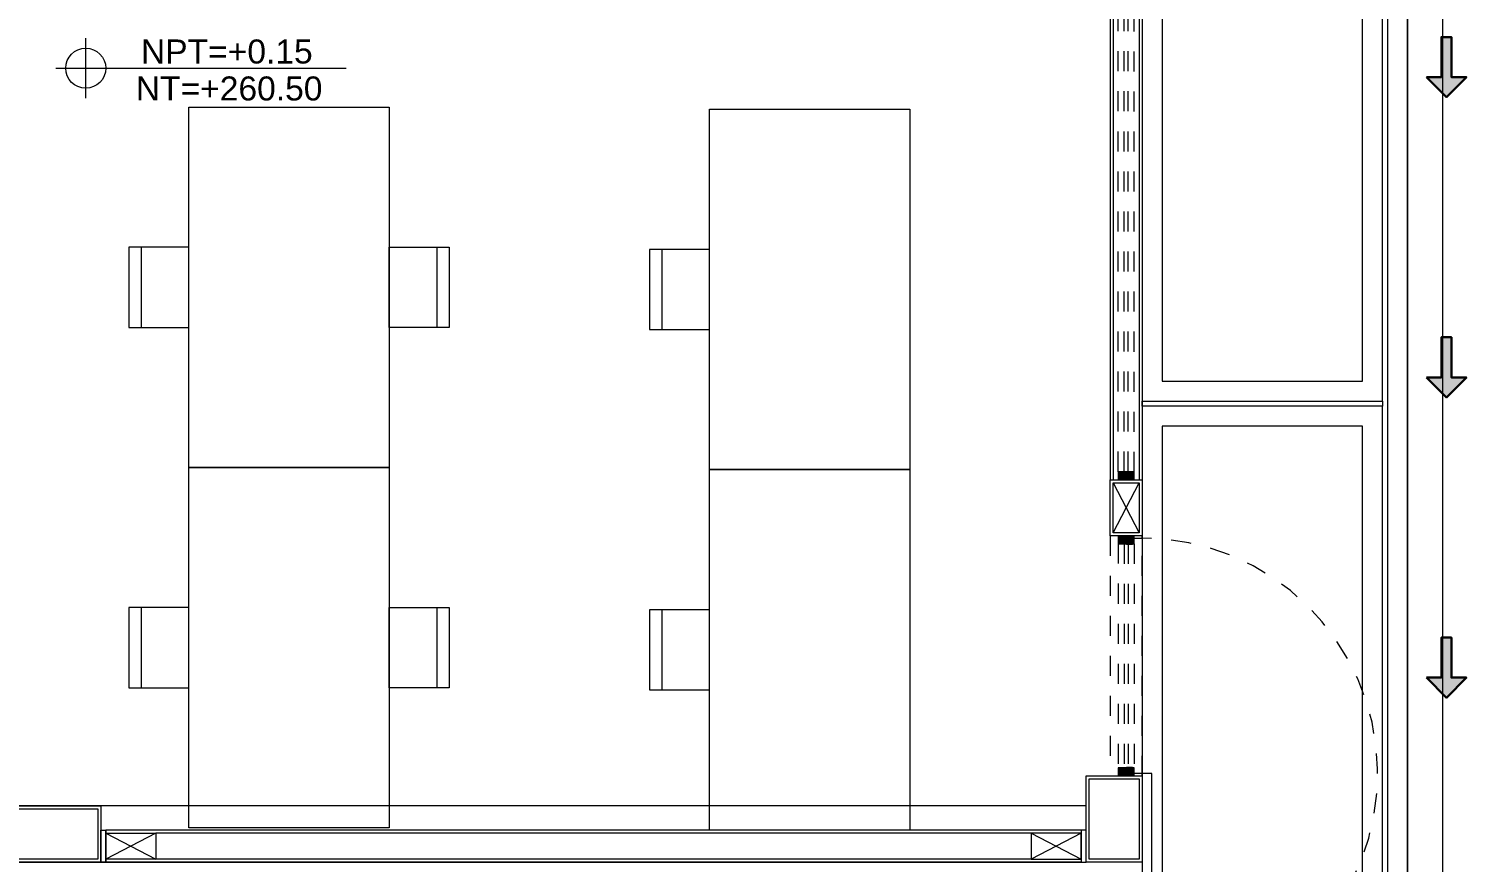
# Model space of a CAD drawing. Header units: metres. Extents: x 349075 to 349285, y 9281902 to 9282050.
# Drawn here: x 349109.03 to 349116.26, y 9281963.72 to 9281967.89 of the extents above; entities that cross this region are included whole.
import ezdxf

# ---------------------------------------------------------------- set-up
doc = ezdxf.new("R2010")
doc.units = ezdxf.units.M
doc.header["$LTSCALE"] = 0.25
for name, pattern in [('01 nivel$0$HIDDEN2', [0.1875, 0.125, -0.0625]), ('ACAD_ISO03W100', [30, 12, -18]), ('DASHED2', [0.762, 0.635, -0.127]), ('HIDDEN', [0.375, 0.25, -0.125])]:
    doc.linetypes.add(name, pattern=pattern)
for name, color, linetype, lineweight in [('.', 7, 'Continuous', 0), ('0_ CUNETAS', 151, 'Continuous', 5), ('0_VANOS', 30, 'Continuous', 9), ('ARQ-FONDO', 253, 'CONTINUOUS', 9), ('CUNETAS-RED', 5, 'CONTINUOUS', 18)]:
    doc.layers.add(name, color=color, linetype=linetype, lineweight=lineweight)
doc.styles.add('Arial_1', font='arial.ttf', dxfattribs={"height": 0.15})

# ---------------------------------------------------------------- blocks, each defined once
blk = doc.blocks.new('00_PTA_ 01')
at = {"layer": 'ARQ-FONDO'}
for points in [[(0, 0), (0.035, 0), (0.035, 0.025), (0.01, 0.025), (0.01, 0.065), (0, 0.065)], [(1, 0), (1, 0.065), (0.99, 0.065), (0.99, 0.025), (0.965, 0.025), (0.965, 0)], [(1.97, 0.105), (0.99, 0.105), (0.99, 0.065), (1.97, 0.065)]]:
    blk.add_lwpolyline(points, close=True, dxfattribs=at)
at = {"layer": 'ARQ-FONDO', "linetype": 'ACAD_ISO03W100', "ltscale": 0.01}
blk.add_arc((0.9904, 0.0646), 0.9804, 2.36213, 179.97615, dxfattribs=at)
at = {"layer": 'ARQ-FONDO', "linetype": 'HIDDEN', "ltscale": 0.25}
blk.add_arc((0.99, 0.065), 0.98, 359.9999999999994, 1.2213e-12, dxfattribs=at)
blk = doc.blocks.new('JUNTA VEREDA')
at = {"layer": 'ARQ-FONDO'}
blk.add_lwpolyline([(-0.0133, 1.2), (0.0121, 1.2), (0.0121, 0), (-0.0133, 0)], close=True, dxfattribs=at)
blk = doc.blocks.new('verda pg edf 04')
at = {"layer": 'ARQ-FONDO', "elevation": -20.5486}
for points in [[(0.015, -18.1628), (0.015, -21.1628), (1.215, -21.1628), (1.215, -18.1628)], [(0.115, -18.2628), (0.115, -21.0628), (1.115, -21.0628), (1.115, -18.2628)], [(0.015, -21.1882), (0.015, -24.1882), (1.215, -24.1882), (1.215, -21.1882)], [(0.115, -21.2882), (0.115, -24.0882), (1.115, -24.0882), (1.115, -21.2882)]]:
    blk.add_lwpolyline(points, close=True, dxfattribs=at)
at = {"layer": 'ARQ-FONDO', "rotation": 270}
blk.add_blockref('JUNTA VEREDA', (0.015, -21.1761, -41.0973), dxfattribs=at)
blk = doc.blocks.new('VEREDA EDF 04 PGG')
at = {"layer": 'ARQ-FONDO', "lineweight": 5}
blk.add_blockref('verda pg edf 04', (-1.215, -0.815, 20.5486), dxfattribs=at)
at = {"layer": 'ARQ-FONDO', "xscale": 1.199999999999817, "yscale": 1.199999999999817, "zscale": 1.199999999999817, "rotation": 270}
blk.add_blockref('00_PTA_ 01', (-1.278, -22.65, 41.0973), dxfattribs=at)
blk = doc.blocks.new('*U3822')
at = {"layer": '.', "lineweight": 30}
h = blk.add_hatch(color=1, dxfattribs=at)
h.dxf.hatch_style = 1
h.paths.add_polyline_path([(-0.025, -0.05), (-0.1, -0.05), (0, -0.15), (0.1, -0.05), (0.025, -0.05), (0.025, 0.15), (-0.025, 0.15)])
at = {"layer": '0_ CUNETAS', "color": 1, "lineweight": 30}
blk.add_lwpolyline([(-0.1, -0.05), (-0.025, -0.05), (-0.025, 0.15), (0.025, 0.15), (0.025, -0.05), (0.1, -0.05), (0, -0.15)], close=True, dxfattribs=at)
blk = doc.blocks.new('*U3849')
at = {"layer": '0_ CUNETAS', "color": 0, "linetype": 'ByBlock', "lineweight": -2, "transparency": 16777216}
for p in [(0, 16.5), (0, 15), (0, 13.5)]:
    blk.add_blockref('*U3822', p, dxfattribs=at)
blk = doc.blocks.new('red drenaje')
at = {"layer": 'CUNETAS-RED', "lineweight": 0}
for p, q in [((-35.22, 70.0281), (-35.22, 32.3496)), ((-35.12, 70.0281), (-35.12, 32.391))]:
    blk.add_line(p, q, dxfattribs=at)
blk.add_lwpolyline([(-35.12, 70.0281), (-34.72, 70.0281), (-34.72, 32.5567), (-35.12, 32.391), (-35.12, 70.0281)], dxfattribs=at)
blk.add_blockref('*U3849', (-34.9257, 33.1942), dxfattribs=at)
blk = doc.blocks.new('columnas bloque talleres')
at = {"layer": 'ARQ-FONDO', "lineweight": 0, "elevation": 0}
for points in [[(-0.265, -23.465), (-0.265, -23.035), (0.015, -23.035), (0.015, -23.465)], [(-5.615, -23.185), (-5.185, -23.185), (-5.185, -23.465), (-5.615, -23.465)]]:
    blk.add_lwpolyline(points, close=True, dxfattribs=at)
at = {"layer": 'ARQ-FONDO', "elevation": 0}
for points in [[(-0.25, -23.45), (-0.25, -23.05), (0, -23.05), (0, -23.45)], [(-5.6, -23.2), (-5.2, -23.2), (-5.2, -23.45), (-5.6, -23.45)]]:
    blk.add_lwpolyline(points, close=True, dxfattribs=at)
blk = doc.blocks.new('*U1097')
at = {"linetype": 'Continuous', "true_color": 0xbebebe}
for points in [[(3032.1314, 1351.1888), (3032.1314, 1351.2688), (3032.1714, 1351.2688), (3032.1714, 1351.1888)], [(3035.4914, 1351.1888), (3035.4914, 1351.2688), (3035.5314, 1351.2688), (3035.5314, 1351.1888)]]:
    blk.add_hatch(color=9, dxfattribs=at).paths.add_polyline_path(points)
at = {"layer": '0_VANOS', "linetype": 'Continuous'}
for p, q in [((3032.1314, 1351.2688), (3032.1714, 1351.2688)), ((3032.1314, 1351.2688), (3032.1314, 1351.1888)), ((3032.1714, 1351.2688), (3032.1714, 1351.1888)), ((3035.4914, 1351.1888), (3035.4914, 1351.2688)), ((3035.4914, 1351.2688), (3035.5314, 1351.2688)), ((3035.5314, 1351.2688), (3035.5314, 1351.1888)), ((3032.1714, 1351.1888), (3032.1314, 1351.1888)), ((3035.5314, 1351.1888), (3035.4914, 1351.1888))]:
    blk.add_line(p, q, dxfattribs=at)
at = {"layer": '0_VANOS', "linetype": '01 nivel$0$HIDDEN2', "ltscale": 0.5}
for p, q in [((3032.1708, 1351.2688), (3035.4908, 1351.2688)), ((3032.1714, 1351.2388), (3035.4914, 1351.2388)), ((3032.1714, 1351.2188), (3035.4914, 1351.2188)), ((3032.1714, 1351.1888), (3035.4914, 1351.1888))]:
    blk.add_line(p, q, dxfattribs=at)
at = {"layer": '0_VANOS', "linetype": '01 nivel$0$HIDDEN2'}
blk.add_line((3035.4914, 1351.2688), (3035.5314, 1351.2688), dxfattribs=at)
blk = doc.blocks.new('Cotas de elevación - M_Cota de elevación - Destino rellenado-517392-Nivel 1')
at = {"layer": 'ARQ-FONDO'}
for p, q in [((0, -0.0015), (0, 0.0015)), ((-0.0015, 0), (0.013, 0))]:
    blk.add_line(p, q, dxfattribs=at)
blk.add_circle((0, 0), 0.001, dxfattribs=at)
blk = doc.blocks.new('MOVILIARIO EDF 4')
at = {"layer": 'ARQ-FONDO', "lineweight": 0}
for p, q in [((-1.2375, -0.7), (-1.2375, -1.1)), ((0, -1.8), (-1, -1.8))]:
    blk.add_line(p, q, dxfattribs=at)
for points in [[(-1, -1.8), (-1, 0), (0, 0), (0, -1.8)], [(-1, -0.7), (-1.3, -0.7), (-1.3, -1.1), (-1, -1.1)]]:
    blk.add_lwpolyline(points, dxfattribs=at)
blk = doc.blocks.new('EDF 0444')
at = {"layer": 'ARQ-FONDO', "lineweight": 0}
for p, q in [((-1.2375, -0.7), (-1.2375, -1.1)), ((0.2375, -0.7), (0.2375, -1.1)), ((0, -1.8), (-1, -1.8))]:
    blk.add_line(p, q, dxfattribs=at)
at = {"layer": 'ARQ-FONDO', "lineweight": 5}
for p, q in [((-1, -1.1), (-1, -0.7)), ((0, -1.1), (0, -0.7))]:
    blk.add_line(p, q, dxfattribs=at)
at = {"layer": 'ARQ-FONDO', "lineweight": 0}
for points in [[(-1, -1.8), (-1, 0), (0, 0), (0, -1.8)], [(-1, -0.7), (-1.3, -0.7), (-1.3, -1.1), (-1, -1.1)], [(0, -0.7), (0.3, -0.7), (0.3, -1.1), (0, -1.1)]]:
    blk.add_lwpolyline(points, dxfattribs=at)
blk = doc.blocks.new('*U1274')
at = {"linetype": 'Continuous', "true_color": 0xbebebe}
for points in [[(3032.1314, 1351.1888), (3032.1314, 1351.2688), (3032.1714, 1351.2688), (3032.1714, 1351.1888)], [(3033.2914, 1351.1888), (3033.2914, 1351.2688), (3033.3314, 1351.2688), (3033.3314, 1351.1888)]]:
    blk.add_hatch(color=9, dxfattribs=at).paths.add_polyline_path(points)
at = {"layer": '0_VANOS', "linetype": 'Continuous'}
for p, q in [((3032.1314, 1351.2688), (3032.1714, 1351.2688)), ((3032.1314, 1351.2688), (3032.1314, 1351.1888)), ((3032.1714, 1351.2688), (3032.1714, 1351.1888)), ((3033.2914, 1351.1888), (3033.2914, 1351.2688)), ((3033.2914, 1351.2688), (3033.3314, 1351.2688)), ((3033.3314, 1351.2688), (3033.3314, 1351.1888)), ((3032.1714, 1351.1888), (3032.1314, 1351.1888)), ((3033.3314, 1351.1888), (3033.2914, 1351.1888))]:
    blk.add_line(p, q, dxfattribs=at)
at = {"layer": '0_VANOS', "linetype": '01 nivel$0$HIDDEN2', "ltscale": 0.5}
for p, q in [((3032.1708, 1351.2688), (3033.2908, 1351.2688)), ((3032.1714, 1351.2388), (3033.2914, 1351.2388)), ((3032.1714, 1351.2188), (3033.2914, 1351.2188)), ((3032.1714, 1351.1888), (3033.2914, 1351.1888))]:
    blk.add_line(p, q, dxfattribs=at)
at = {"layer": '0_VANOS', "linetype": '01 nivel$0$HIDDEN2'}
blk.add_line((3033.2914, 1351.2688), (3033.3314, 1351.2688), dxfattribs=at)
blk = doc.blocks.new('bloque pg edf 04')
at = {"layer": 'ARQ-FONDO'}
for p, q in [((-0.16, 16.96), (-0.16, 13.56)), ((-0.145, 16.96), (-0.145, 13.56)), ((-0.015, 16.96), (-0.0149, 13.56)), ((0, 16.96), (0, 13.56)), ((-0.145, 13.545, 41.0973), (-0.015, 13.295, 41.0973)), ((-0.145, 13.295, 41.0973), (-0.015, 13.545, 41.0973)), ((-0.305, 11.81), (-5.175, 11.81, 20.5486)), ((-5.175, 11.65, 20.5486), (-5.175, 11.81, 20.5486)), ((-4.925, 11.795, 20.5486), (-5.175, 11.665, 20.5486)), ((-5.175, 11.795, 20.5486), (-4.925, 11.665, 20.5486)), ((-0.555, 11.795), (-4.925, 11.795, 20.5486)), ((-0.555, 11.795, 41.0973), (-0.305, 11.665, 41.0973)), ((-0.305, 11.795, 41.0973), (-0.555, 11.665, 41.0973)), ((-0.305, 11.65), (-5.175, 11.65, 20.5486)), ((-0.555, 11.665), (-4.925, 11.665, 20.5486))]:
    blk.add_line(p, q, dxfattribs=at)
at = {"layer": 'ARQ-FONDO', "ltscale": 0.7, "elevation": 20.5486}
for points in [[(-12.3299, 36.63), (1.5001, 36.63), (1.5001, -1.5), (-12.3299, -1.5)], [(-0.28, 11.65), (-0.28, 11.93), (-10.55, 11.93), (-10.55, 11.65)]]:
    blk.add_lwpolyline(points, close=True, dxfattribs=at)
at = {"layer": 'ARQ-FONDO'}
for points, elevation in [([(-0.16, 13.28), (-0.16, 13.56), (0, 13.56), (0, 13.28)], 41.0973), ([(-0.145, 13.295), (-0.145, 13.545), (-0.015, 13.545), (-0.015, 13.295)], 41.0973), ([(-5.2, 11.81), (-5.175, 11.81), (-5.175, 11.65), (-5.2, 11.65)], 20.5486), ([(-5.175, 11.795), (-4.925, 11.795), (-4.925, 11.665), (-5.175, 11.665)], 20.5486), ([(-0.305, 11.795), (-0.555, 11.795), (-0.555, 11.665), (-0.305, 11.665)], 41.0973), ([(-0.28, 11.81), (-0.305, 11.81), (-0.305, 11.65), (-0.28, 11.65)], 41.0973)]:
    blk.add_lwpolyline(points, close=True, dxfattribs=dict(at, elevation=elevation))
at = {"layer": 'ARQ-FONDO', "linetype": 'DASHED2', "ltscale": 0.3, "elevation": 20.5486}
blk.add_lwpolyline([(0, 12.08), (0, 13.28), (-0.16, 13.28), (-0.16, 12.08)], close=True, dxfattribs=at)
at = {"layer": 'ARQ-FONDO'}
blk.add_blockref('columnas bloque talleres', (-0.015, 35.115, 20.5486), dxfattribs=at)
at = {"layer": 'ARQ-FONDO', "xscale": -1}
for name, p, rotation in [('*U1097', (-1351.3088, -3018.5714, 41.0973), 270), ('*U1274', (1351.1488, 3045.4114, 20.5486), 90)]:
    blk.add_blockref(name, p, dxfattribs=dict(at, rotation=rotation))
at = {"layer": 'ARQ-FONDO', "xscale": 99.99999999999991, "yscale": 99.99999999999991, "zscale": 99.99999999999991}
blk.add_blockref('Cotas de elevación - M_Cota de elevación - Destino rellenado-517392-Nivel 1', (-5.2748, 15.6154), dxfattribs=at)
at = {"layer": 'ARQ-FONDO', "lineweight": 5}
for name, p in [('EDF 0444', (-3.76, 15.4209)), ('MOVILIARIO EDF 4', (-1.1602, 15.41, 3.6083)), ('EDF 0444', (-3.76, 13.6209)), ('MOVILIARIO EDF 4', (-1.1602, 13.61, 3.6083))]:
    blk.add_blockref(name, p, dxfattribs=at)
at = {"layer": 'ARQ-FONDO', "char_height": 0.12, "width": 0.902142, "attachment_point": 1, "line_spacing_factor": 0.941778, "style": 'Arial_1'}
for s, insert in [('NPT=+0.15', (-4.999, 15.7588)), ('NT=+260.50', (-5.0249, 15.5741))]:
    blk.add_mtext(s, dxfattribs=dict(at, insert=insert))

msp = doc.modelspace()

# ---------------------------------------------------------------- linework, layer by layer
at = {"layer": 'ARQ-FONDO'}
msp.add_lwpolyline([(349103.7597, 9281987.2045), (349114.5897, 9281987.2045), (349114.5897, 9281952.0745), (349103.7597, 9281952.0745)], close=True, dxfattribs=at)

# ---------------------------------------------------------------- block references
at = {"layer": 'ARQ-FONDO', "lineweight": 5}
for name, p in [('bloque pg edf 04', (349114.5897, 9281952.0745)), ('VEREDA EDF 04 PGG', (349115.7897, 9281988.0045))]:
    msp.add_blockref(name, p, dxfattribs=at)
at = {"layer": 'CUNETAS-RED', "lineweight": 30}
msp.add_blockref('red drenaje', (349151.0347, 9281918.0014), dxfattribs=at)

doc.saveas('drawing.dxf')
